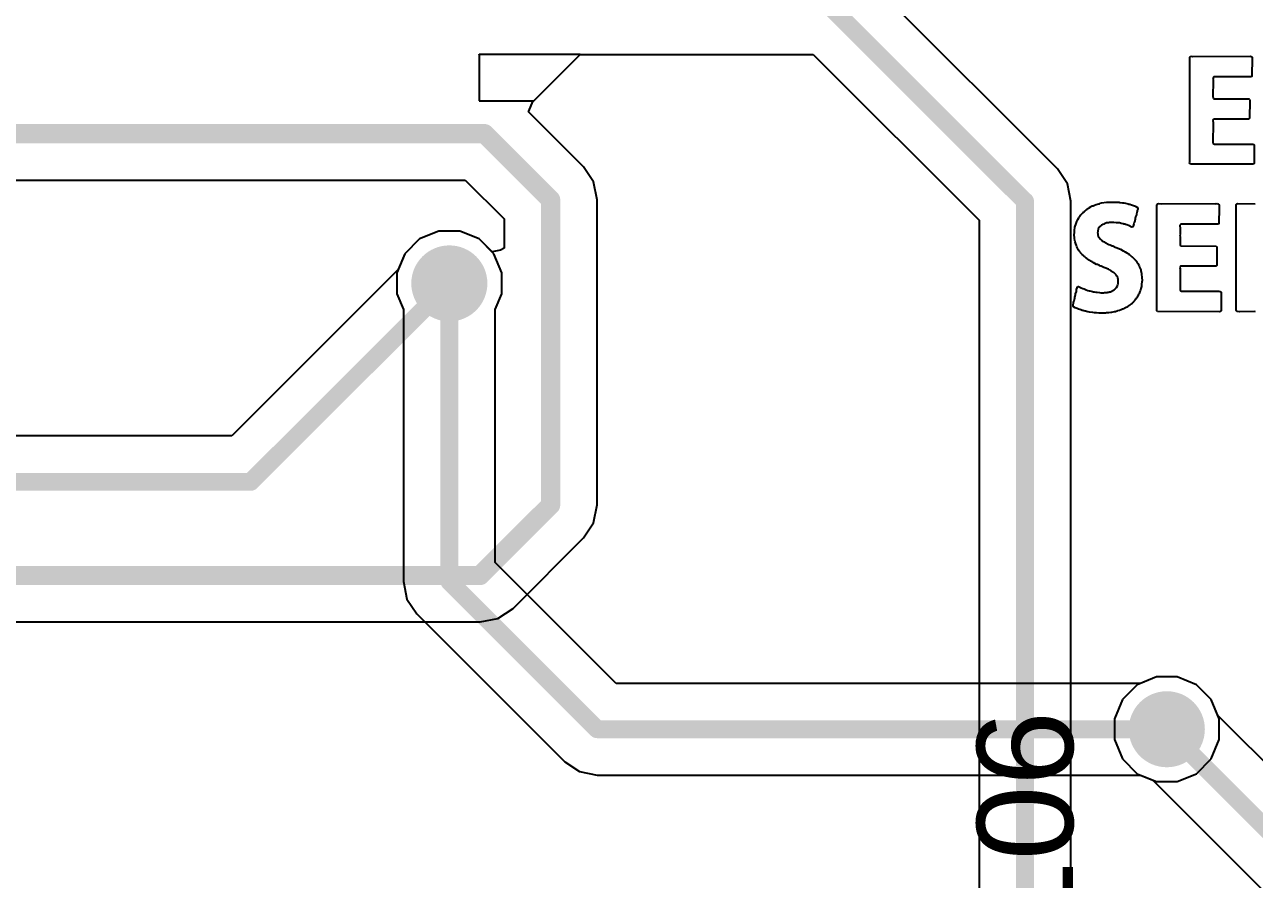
# Model space of a CAD drawing. Header units: millimetres. Extents: x 0 to 172, y 0 to 138.
# Drawn here: x 57.58 to 70.57, y 59.88 to 68.92 of the extents above; entities that cross this region are included whole.
import ezdxf

# ---------------------------------------------------------------- set-up
doc = ezdxf.new("R2010")
doc.units = ezdxf.units.MM
for name, color, linetype in [('BottomLayer', 5, 'Continuous'), ('BottomSolder', 6, 'Continuous'), ('TopLayer', 1, 'Continuous'), ('TopOverlay', 2, 'Continuous'), ('TopSolder', 216, 'Continuous'), ('ViaHoleLayer', 16, 'Continuous')]:
    doc.layers.add(name, color=color, linetype=linetype)
doc.styles.add('Arial', font='', dxfattribs={"height": 0.2})
doc.styles.get('Arial').set_extended_font_data('Arial')

msp = doc.modelspace()

# ---------------------------------------------------------------- hatches: boundary and pattern name
at = {"layer": 'BottomLayer'}
h = msp.add_hatch(color=5, dxfattribs=at)
edge = h.paths.add_edge_path()
edge.add_arc((62.065, 66.182), 0.3, 0, 360)
h = msp.add_hatch(color=5, dxfattribs=at)
edge = h.paths.add_edge_path()
edge.add_arc((69.647, 61.468), 0.3, 0, 360)
at = {"layer": 'BottomSolder'}
h = msp.add_hatch(color=6, dxfattribs=at)
edge = h.paths.add_edge_path()
edge.add_arc((62.065, 66.182), 0.402, 0, 360)
h = msp.add_hatch(color=6, dxfattribs=at)
edge = h.paths.add_edge_path()
edge.add_arc((69.647, 61.468), 0.402, 0, 360)
at = {"layer": 'TopLayer'}
h = msp.add_hatch(color=1, dxfattribs=at)
edge = h.paths.add_edge_path()
edge.add_arc((62.065, 66.182), 0.3, 0, 360)
h = msp.add_hatch(color=1, dxfattribs=at)
edge = h.paths.add_edge_path()
edge.add_arc((69.647, 61.468), 0.3, 0, 360)
at = {"layer": 'TopSolder'}
h = msp.add_hatch(color=216, dxfattribs=at)
edge = h.paths.add_edge_path()
edge.add_arc((62.065, 66.182), 0.402, 0, 360)
h = msp.add_hatch(color=216, dxfattribs=at)
edge = h.paths.add_edge_path()
edge.add_arc((69.647, 61.468), 0.402, 0, 360)
at = {"layer": 'ViaHoleLayer'}
h = msp.add_hatch(color=16, dxfattribs=at)
edge = h.paths.add_edge_path()
edge.add_arc((62.065, 66.182), 0.15, 0, 360)
h = msp.add_hatch(color=16, dxfattribs=at)
edge = h.paths.add_edge_path()
edge.add_arc((69.647, 61.468), 0.15, 0, 360)

# ---------------------------------------------------------------- linework, layer by layer
at = {"layer": 'BottomLayer'}
for p, q in [((61.955, 66.736), (61.751, 66.652)), ((62.175, 66.736), (61.955, 66.736)), ((62.379, 66.652), (62.175, 66.736)), ((61.751, 66.652), (61.595, 66.496)), ((62.535, 66.496), (62.379, 66.652)), ((61.595, 66.496), (61.511, 66.292)), ((62.619, 66.292), (62.535, 66.496)), ((61.511, 66.292), (61.511, 66.072)), ((62.619, 66.072), (62.619, 66.292)), ((61.511, 66.072), (61.58, 65.905)), ((62.55, 65.905), (62.619, 66.072)), ((61.58, 65.905), (61.58, 63.03)), ((62.55, 63.231), (62.55, 65.905)), ((63.828, 61.953), (62.55, 63.231)), ((61.58, 63.03), (61.617, 62.844)), ((61.617, 62.844), (61.722, 62.687)), ((61.722, 62.687), (63.284, 61.125)), ((69.537, 62.022), (69.37, 61.953)), ((69.757, 62.022), (69.537, 62.022)), ((69.961, 61.938), (69.757, 62.022)), ((69.37, 61.953), (63.828, 61.953)), ((70.116, 61.782), (69.961, 61.938)), ((70.201, 61.578), (70.116, 61.782)), ((70.201, 61.358), (70.201, 61.578)), ((70.116, 61.154), (70.201, 61.358)), ((63.284, 61.125), (63.284, 61.125)), ((63.284, 61.125), (63.441, 61.02)), ((69.961, 60.998), (70.116, 61.154)), ((63.441, 61.02), (63.627, 60.983)), ((63.627, 60.983), (69.37, 60.983)), ((69.37, 60.983), (69.537, 60.914)), ((69.757, 60.914), (69.961, 60.998)), ((69.537, 60.914), (69.757, 60.914))]:
    msp.add_line(p, q, dxfattribs=at)
at = {"layer": 'BottomLayer', "const_width": 0.189}
for points in [[(62.065, 63.03), (62.065, 66.182)], [(62.065, 63.03), (63.627, 61.468)], [(63.627, 61.468), (69.647, 61.468)]]:
    msp.add_lwpolyline(points, dxfattribs=at)
at = {"layer": 'BottomLayer', "const_width": 0.0946}
for points in [[(62.018, 66.182, 1), (62.112, 66.182, 1)], [(62.018, 63.03, 1), (62.112, 63.03, 1)], [(62.018, 63.03, 1), (62.112, 63.03, 1)], [(63.58, 61.468, 1), (63.674, 61.468, 1)], [(63.58, 61.468, 1), (63.674, 61.468, 1)], [(69.599, 61.468, 1), (69.694, 61.468, 1)]]:
    msp.add_lwpolyline(points, format="xyb", close=True, dxfattribs=at)
at = {"layer": 'TopLayer'}
for p, q in [((68.491, 67.393), (66.452, 69.431)), ((62.379, 68.604), (62.382, 68.605)), ((63.449, 68.604), (62.379, 68.604)), ((62.382, 68.605), (62.382, 68.113)), ((62.958, 68.113), (63.449, 68.604)), ((62.958, 68.113), (63.449, 68.604)), ((63.449, 68.604), (65.909, 68.604)), ((65.909, 68.604), (67.663, 66.849)), ((62.382, 68.113), (62.958, 68.113)), ((62.903, 67.995), (62.951, 68.113)), ((62.951, 68.113), (62.958, 68.113)), ((63.483, 67.415), (62.903, 67.995)), ((63.59, 67.255), (63.483, 67.415)), ((68.596, 67.235), (68.491, 67.393)), ((68.491, 67.393), (68.491, 67.393)), ((39.405, 67.273), (62.233, 67.273)), ((62.233, 67.273), (62.643, 66.863)), ((63.627, 67.067), (63.59, 67.255)), ((68.633, 67.05), (68.596, 67.235)), ((63.627, 63.839), (63.627, 67.067)), ((68.633, 58.001), (68.633, 67.05)), ((62.643, 66.863), (62.643, 66.554)), ((67.663, 66.849), (67.663, 58.001)), ((61.955, 66.736), (61.751, 66.652)), ((62.175, 66.736), (61.955, 66.736)), ((62.379, 66.652), (62.175, 66.736)), ((61.751, 66.652), (61.595, 66.496)), ((62.516, 66.515), (62.379, 66.652)), ((62.643, 66.554), (62.605, 66.533)), ((61.595, 66.496), (61.526, 66.329)), ((62.605, 66.533), (62.516, 66.515)), ((61.526, 66.329), (59.766, 64.569)), ((59.766, 64.569), (48.031, 64.569)), ((63.59, 63.65), (63.627, 63.839)), ((63.483, 63.491), (63.59, 63.65)), ((62.738, 62.746), (63.483, 63.491)), ((62.578, 62.639), (62.738, 62.746)), ((56.012, 62.602), (62.39, 62.602)), ((62.39, 62.602), (62.578, 62.639)), ((69.537, 62.022), (69.333, 61.938)), ((69.757, 62.022), (69.537, 62.022)), ((69.961, 61.938), (69.757, 62.022)), ((69.333, 61.938), (69.177, 61.782)), ((70.116, 61.782), (69.961, 61.938)), ((69.177, 61.782), (69.093, 61.578)), ((70.186, 61.615), (70.116, 61.782)), ((71.753, 60.048), (70.186, 61.615)), ((69.093, 61.578), (69.093, 61.358)), ((69.093, 61.358), (69.177, 61.154)), ((69.177, 61.154), (69.333, 60.998)), ((69.333, 60.998), (69.5, 60.929)), ((69.5, 60.929), (71.209, 59.22))]:
    msp.add_line(p, q, dxfattribs=at)
for points, const_width in [([(66.109, 69.088), (68.148, 67.05)], 0.189), ([(39.405, 67.765), (62.437, 67.765)], 0.203), ([(62.437, 67.765), (63.135, 67.067)], 0.203), ([(63.135, 63.839), (63.135, 67.067)], 0.203), ([(68.148, 57.518), (68.148, 67.05)], 0.189), ([(59.967, 64.084), (62.065, 66.182)], 0.189), ([(48.031, 64.084), (59.967, 64.084)], 0.189), ([(62.39, 63.094), (63.135, 63.839)], 0.203), ([(55.808, 63.094), (62.39, 63.094)], 0.203), ([(69.647, 61.468), (71.552, 59.563)], 0.189)]:
    msp.add_lwpolyline(points, dxfattribs=dict(at, const_width=const_width))
for points, const_width in [([(62.386, 67.765, 1), (62.488, 67.765, 1)], 0.102), ([(62.386, 67.765, 1), (62.488, 67.765, 1)], 0.102), ([(63.084, 67.067, 1), (63.186, 67.067, 1)], 0.102), ([(63.084, 67.067, 1), (63.186, 67.067, 1)], 0.102), ([(68.101, 67.05, 1), (68.196, 67.05, 1)], 0.0946), ([(68.101, 67.05, 1), (68.196, 67.05, 1)], 0.0946), ([(62.018, 66.182, 1), (62.112, 66.182, 1)], 0.0946), ([(59.92, 64.084, 1), (60.014, 64.084, 1)], 0.0946), ([(59.92, 64.084, 1), (60.014, 64.084, 1)], 0.0946), ([(63.084, 63.839, 1), (63.186, 63.839, 1)], 0.102), ([(63.084, 63.839, 1), (63.186, 63.839, 1)], 0.102), ([(62.339, 63.094, 1), (62.441, 63.094, 1)], 0.102), ([(62.339, 63.094, 1), (62.441, 63.094, 1)], 0.102), ([(69.599, 61.468, 1), (69.694, 61.468, 1)], 0.0946)]:
    msp.add_lwpolyline(points, format="xyb", close=True, dxfattribs=dict(at, const_width=const_width))
at = {"layer": 'TopOverlay'}
for p, q in [((69.889, 68.565), (69.891, 68.572)), ((69.89, 67.469), (69.889, 68.565)), ((69.891, 68.572), (69.895, 68.578)), ((69.895, 68.578), (69.899, 68.582)), ((69.899, 68.582), (69.916, 68.584)), ((69.916, 68.584), (69.923, 68.582)), ((69.923, 68.582), (70.53, 68.583)), ((70.53, 68.583), (70.54, 68.581)), ((70.54, 68.581), (70.546, 68.578)), ((70.546, 68.578), (70.549, 68.566)), ((70.549, 68.566), (70.547, 68.372)), ((70.142, 68.361), (70.138, 68.357)), ((70.148, 68.365), (70.142, 68.361)), ((70.524, 68.365), (70.148, 68.365)), ((70.541, 68.366), (70.524, 68.365)), ((70.547, 68.372), (70.541, 68.366)), ((70.136, 68.35), (70.135, 68.337)), ((70.135, 68.337), (70.136, 68.331)), ((70.136, 68.331), (70.135, 68.149)), ((70.138, 68.357), (70.136, 68.35)), ((70.135, 68.149), (70.138, 68.143)), ((70.138, 68.143), (70.142, 68.137)), ((70.142, 68.137), (70.151, 68.134)), ((70.151, 68.134), (70.188, 68.135)), ((70.188, 68.135), (70.514, 68.134)), ((70.514, 68.134), (70.52, 68.129)), ((70.52, 68.129), (70.524, 68.117)), ((70.524, 68.117), (70.522, 67.929)), ((70.139, 67.914), (70.135, 67.905)), ((70.135, 67.905), (70.136, 67.878)), ((70.136, 67.878), (70.135, 67.668)), ((70.142, 67.916), (70.139, 67.914)), ((70.145, 67.919), (70.142, 67.916)), ((70.152, 67.92), (70.145, 67.919)), ((70.509, 67.92), (70.152, 67.92)), ((70.518, 67.923), (70.509, 67.92)), ((70.522, 67.929), (70.518, 67.925)), ((70.518, 67.925), (70.518, 67.923)), ((70.135, 67.668), (70.138, 67.662)), ((70.138, 67.662), (70.144, 67.656)), ((70.144, 67.656), (70.151, 67.655)), ((70.151, 67.655), (70.563, 67.653)), ((70.563, 67.653), (70.569, 67.647)), ((70.569, 67.647), (70.57, 67.617)), ((70.57, 67.617), (70.569, 67.47)), ((69.888, 67.462), (69.89, 67.469)), ((69.89, 67.45), (69.888, 67.462)), ((69.899, 67.442), (69.89, 67.45)), ((70.569, 67.47), (70.571, 67.465)), ((70.571, 67.465), (70.569, 67.448)), ((70.275, 67.441), (69.899, 67.442)), ((70.276, 67.441), (70.275, 67.441)), ((70.557, 67.441), (70.276, 67.441)), ((70.563, 67.442), (70.557, 67.441)), ((70.569, 67.448), (70.563, 67.442)), ((68.759, 66.928), (68.768, 66.938)), ((68.768, 66.938), (68.771, 66.939)), ((68.771, 66.939), (68.776, 66.944)), ((68.776, 66.944), (68.777, 66.947)), ((68.777, 66.947), (68.78, 66.95)), ((68.78, 66.95), (68.783, 66.951)), ((68.783, 66.951), (68.799, 66.963)), ((68.799, 66.963), (68.804, 66.968)), ((68.804, 66.968), (68.807, 66.97)), ((68.807, 66.97), (68.826, 66.982)), ((68.826, 66.982), (68.829, 66.984)), ((68.829, 66.984), (68.848, 66.994)), ((68.848, 66.994), (68.858, 67.001)), ((68.858, 67.001), (68.867, 67.003)), ((68.867, 67.003), (68.884, 67.01)), ((68.884, 67.01), (68.902, 67.018)), ((68.902, 67.018), (68.916, 67.021)), ((68.916, 67.021), (68.927, 67.024)), ((68.927, 67.024), (68.934, 67.025)), ((68.934, 67.025), (68.943, 67.029)), ((68.943, 67.029), (68.957, 67.033)), ((68.957, 67.033), (69.009, 67.04)), ((69.009, 67.04), (69.026, 67.041)), ((69.026, 67.041), (69.145, 67.04)), ((69.145, 67.04), (69.15, 67.038)), ((69.15, 67.038), (69.18, 67.035)), ((69.18, 67.035), (69.194, 67.034)), ((69.194, 67.034), (69.211, 67.03)), ((69.211, 67.03), (69.224, 67.027)), ((69.224, 67.027), (69.239, 67.023)), ((69.239, 67.023), (69.245, 67.021)), ((69.245, 67.021), (69.257, 67.019)), ((69.257, 67.019), (69.273, 67.013)), ((69.273, 67.013), (69.284, 67.009)), ((69.284, 67.009), (69.316, 66.998)), ((69.316, 66.998), (69.318, 66.995)), ((69.318, 66.995), (69.337, 66.985)), ((69.33, 66.934), (69.327, 66.914)), ((69.332, 66.943), (69.33, 66.934)), ((69.335, 66.954), (69.332, 66.943)), ((69.34, 66.966), (69.335, 66.954)), ((69.337, 66.985), (69.341, 66.981)), ((69.341, 66.981), (69.34, 66.966)), ((69.54, 67.013), (69.548, 67.023)), ((69.541, 66.997), (69.54, 67.013)), ((69.54, 66.964), (69.541, 66.997)), ((69.542, 66.959), (69.54, 66.964)), ((69.54, 66.956), (69.542, 66.959)), ((69.541, 65.93), (69.54, 66.956)), ((69.548, 67.023), (69.56, 67.026)), ((69.56, 67.026), (69.588, 67.025)), ((69.588, 67.025), (70.157, 67.026)), ((70.157, 67.026), (70.163, 67.024)), ((70.163, 67.024), (70.18, 67.026)), ((70.18, 67.026), (70.19, 67.024)), ((70.19, 67.024), (70.193, 67.021)), ((70.193, 67.021), (70.196, 67.02)), ((70.196, 67.02), (70.197, 67.017)), ((70.197, 67.017), (70.201, 67.008)), ((70.199, 66.981), (70.197, 66.815)), ((70.201, 67.008), (70.199, 66.981)), ((70.379, 65.902), (70.381, 67.015)), ((70.381, 67.015), (70.385, 67.021)), ((70.385, 67.021), (70.388, 67.023)), ((70.388, 67.023), (70.397, 67.026)), ((70.397, 67.026), (70.58, 67.025)), ((68.678, 66.787), (68.685, 66.805)), ((68.685, 66.805), (68.689, 66.816)), ((68.689, 66.816), (68.697, 66.838)), ((68.697, 66.838), (68.704, 66.85)), ((68.704, 66.85), (68.708, 66.859)), ((68.708, 66.859), (68.716, 66.874)), ((68.716, 66.874), (68.723, 66.884)), ((68.723, 66.884), (68.725, 66.888)), ((68.725, 66.888), (68.733, 66.9)), ((68.733, 66.9), (68.742, 66.908)), ((68.742, 66.908), (68.743, 66.911)), ((68.743, 66.911), (68.757, 66.925)), ((68.757, 66.925), (68.759, 66.928)), ((68.966, 66.804), (68.957, 66.798)), ((68.98, 66.81), (68.966, 66.804)), ((68.991, 66.815), (68.98, 66.81)), ((68.98, 66.81), (68.98, 66.81)), ((69.002, 66.82), (68.991, 66.815)), ((69.01, 66.821), (69.002, 66.82)), ((69.033, 66.824), (69.01, 66.821)), ((69.038, 66.826), (69.033, 66.824)), ((69.079, 66.827), (69.038, 66.826)), ((69.086, 66.826), (69.079, 66.827)), ((69.113, 66.824), (69.086, 66.826)), ((69.147, 66.821), (69.113, 66.824)), ((69.159, 66.819), (69.147, 66.821)), ((69.166, 66.817), (69.159, 66.819)), ((69.185, 66.811), (69.166, 66.817)), ((69.192, 66.81), (69.185, 66.811)), ((69.205, 66.807), (69.192, 66.81)), ((69.211, 66.805), (69.205, 66.807)), ((69.223, 66.802), (69.211, 66.805)), ((69.241, 66.793), (69.223, 66.802)), ((69.299, 66.813), (69.293, 66.787)), ((69.302, 66.825), (69.299, 66.813)), ((69.306, 66.833), (69.302, 66.825)), ((69.308, 66.843), (69.306, 66.833)), ((69.31, 66.849), (69.308, 66.843)), ((69.312, 66.858), (69.31, 66.849)), ((69.313, 66.868), (69.312, 66.858)), ((69.317, 66.885), (69.313, 66.868)), ((69.32, 66.894), (69.317, 66.885)), ((69.325, 66.907), (69.32, 66.894)), ((69.327, 66.914), (69.325, 66.907)), ((69.79, 66.804), (69.786, 66.796)), ((69.793, 66.806), (69.79, 66.804)), ((69.802, 66.809), (69.793, 66.806)), ((69.835, 66.807), (69.802, 66.809)), ((69.84, 66.809), (69.835, 66.807)), ((69.873, 66.808), (69.84, 66.809)), ((70.149, 66.809), (69.873, 66.808)), ((70.181, 66.807), (70.149, 66.809)), ((70.193, 66.81), (70.181, 66.807)), ((70.197, 66.815), (70.193, 66.81)), ((68.669, 66.682), (68.67, 66.735)), ((68.67, 66.677), (68.669, 66.682)), ((68.67, 66.735), (68.672, 66.74)), ((68.672, 66.657), (68.67, 66.677)), ((68.672, 66.74), (68.676, 66.778)), ((68.676, 66.778), (68.678, 66.787)), ((68.917, 66.733), (68.915, 66.714)), ((68.915, 66.714), (68.917, 66.709)), ((68.923, 66.76), (68.917, 66.733)), ((68.917, 66.709), (68.919, 66.695)), ((68.919, 66.695), (68.923, 66.681)), ((68.94, 66.784), (68.923, 66.76)), ((68.923, 66.681), (68.929, 66.672)), ((68.929, 66.672), (68.945, 66.651)), ((68.95, 66.792), (68.94, 66.784)), ((68.953, 66.793), (68.95, 66.792)), ((68.954, 66.796), (68.953, 66.793)), ((68.957, 66.798), (68.954, 66.796)), ((69.252, 66.79), (69.241, 66.793)), ((69.261, 66.786), (69.252, 66.79)), ((69.272, 66.779), (69.261, 66.786)), ((69.278, 66.777), (69.272, 66.779)), ((69.286, 66.778), (69.278, 66.777)), ((69.289, 66.781), (69.286, 66.778)), ((69.293, 66.787), (69.289, 66.781)), ((69.786, 66.796), (69.788, 66.759)), ((69.788, 66.702), (69.786, 66.697)), ((69.786, 66.697), (69.787, 66.683)), ((69.787, 66.683), (69.786, 66.677)), ((69.786, 66.677), (69.788, 66.672)), ((69.788, 66.759), (69.787, 66.703)), ((69.787, 66.703), (69.788, 66.702)), ((69.788, 66.672), (69.787, 66.586)), ((68.675, 66.634), (68.672, 66.657)), ((68.677, 66.623), (68.675, 66.634)), ((68.681, 66.611), (68.677, 66.623)), ((68.685, 66.6), (68.681, 66.611)), ((68.691, 66.584), (68.685, 66.6)), ((68.696, 66.567), (68.691, 66.584)), ((68.699, 66.563), (68.696, 66.567)), ((68.715, 66.534), (68.699, 66.563)), ((68.945, 66.651), (68.95, 66.646)), ((68.95, 66.646), (68.953, 66.644)), ((68.953, 66.644), (68.957, 66.64)), ((68.957, 66.64), (68.96, 66.639)), ((68.96, 66.639), (68.968, 66.63)), ((68.968, 66.63), (68.987, 66.62)), ((68.987, 66.62), (68.997, 66.613)), ((68.997, 66.613), (69.036, 66.595)), ((69.036, 66.595), (69.047, 66.59)), ((69.047, 66.59), (69.069, 66.579)), ((69.069, 66.579), (69.075, 66.578)), ((69.075, 66.578), (69.087, 66.573)), ((69.087, 66.573), (69.101, 66.566)), ((69.101, 66.566), (69.113, 66.562)), ((69.113, 66.562), (69.121, 66.559)), ((69.121, 66.559), (69.147, 66.547)), ((69.147, 66.547), (69.158, 66.543)), ((69.158, 66.543), (69.184, 66.528)), ((69.787, 66.586), (69.791, 66.58)), ((69.791, 66.58), (69.799, 66.578)), ((69.799, 66.578), (70.169, 66.576)), ((70.169, 66.576), (70.175, 66.57)), ((70.175, 66.57), (70.176, 66.377)), ((68.726, 66.519), (68.715, 66.534)), ((68.728, 66.516), (68.726, 66.519)), ((68.735, 66.509), (68.728, 66.516)), ((68.737, 66.505), (68.735, 66.509)), ((68.74, 66.502), (68.737, 66.505)), ((68.742, 66.499), (68.74, 66.502)), ((68.744, 66.496), (68.742, 66.499)), ((68.75, 66.492), (68.744, 66.496)), ((68.752, 66.488), (68.75, 66.492)), ((68.765, 66.476), (68.752, 66.488)), ((68.768, 66.474), (68.765, 66.476)), ((68.769, 66.471), (68.768, 66.474)), ((68.771, 66.469), (68.769, 66.471)), ((68.775, 66.467), (68.771, 66.469)), ((68.78, 66.462), (68.775, 66.467)), ((68.783, 66.46), (68.78, 66.462)), ((68.794, 66.45), (68.783, 66.46)), ((68.803, 66.444), (68.794, 66.45)), ((68.812, 66.437), (68.803, 66.444)), ((68.816, 66.435), (68.812, 66.437)), ((68.826, 66.428), (68.816, 66.435)), ((68.832, 66.424), (68.826, 66.428)), ((68.841, 66.416), (68.832, 66.424)), ((68.85, 66.413), (68.841, 66.416)), ((68.859, 66.409), (68.85, 66.413)), ((69.184, 66.528), (69.196, 66.522)), ((69.196, 66.522), (69.199, 66.518)), ((69.199, 66.518), (69.208, 66.515)), ((69.208, 66.515), (69.223, 66.506)), ((69.223, 66.506), (69.228, 66.501)), ((69.228, 66.501), (69.232, 66.5)), ((69.232, 66.5), (69.244, 66.493)), ((69.244, 66.493), (69.252, 66.484)), ((69.252, 66.484), (69.256, 66.483)), ((69.256, 66.483), (69.271, 66.471)), ((69.271, 66.471), (69.274, 66.467)), ((69.274, 66.467), (69.278, 66.466)), ((69.278, 66.466), (69.312, 66.431)), ((69.312, 66.431), (69.314, 66.427)), ((69.314, 66.427), (69.323, 66.419)), ((69.323, 66.419), (69.324, 66.415)), ((69.324, 66.415), (69.328, 66.412)), ((69.328, 66.412), (69.335, 66.4)), ((68.869, 66.402), (68.859, 66.409)), ((68.888, 66.393), (68.869, 66.402)), ((68.905, 66.383), (68.888, 66.393)), ((68.914, 66.381), (68.905, 66.383)), ((68.923, 66.377), (68.914, 66.381)), ((68.935, 66.37), (68.923, 66.377)), ((68.946, 66.365), (68.935, 66.37)), ((68.953, 66.364), (68.946, 66.365)), ((68.974, 66.354), (68.953, 66.364)), ((68.983, 66.351), (68.974, 66.354)), ((68.992, 66.348), (68.983, 66.351)), ((69.004, 66.343), (68.992, 66.348)), ((69.01, 66.339), (69.004, 66.343)), ((69.031, 66.331), (69.01, 66.339)), ((69.042, 66.325), (69.031, 66.331)), ((69.045, 66.323), (69.042, 66.325)), ((69.048, 66.319), (69.045, 66.323)), ((69.055, 66.318), (69.048, 66.319)), ((69.077, 66.302), (69.055, 66.318)), ((69.081, 66.301), (69.077, 66.302)), ((69.087, 66.294), (69.081, 66.301)), ((69.091, 66.292), (69.087, 66.294)), ((69.112, 66.271), (69.091, 66.292)), ((69.335, 66.4), (69.34, 66.395)), ((69.34, 66.395), (69.341, 66.392)), ((69.341, 66.392), (69.355, 66.366)), ((69.355, 66.366), (69.36, 66.354)), ((69.36, 66.354), (69.366, 66.338)), ((69.366, 66.338), (69.368, 66.332)), ((69.368, 66.332), (69.372, 66.324)), ((69.372, 66.324), (69.374, 66.317)), ((69.374, 66.317), (69.379, 66.288)), ((69.379, 66.288), (69.38, 66.276)), ((69.788, 66.359), (69.786, 66.347)), ((69.786, 66.347), (69.788, 66.336)), ((69.788, 66.336), (69.787, 66.112)), ((69.792, 66.364), (69.788, 66.359)), ((70.151, 66.365), (69.792, 66.364)), ((70.156, 66.364), (70.151, 66.365)), ((70.159, 66.365), (70.156, 66.364)), ((70.161, 66.365), (70.159, 66.365)), ((70.164, 66.365), (70.161, 66.365)), ((70.171, 66.367), (70.164, 66.365)), ((70.174, 66.37), (70.171, 66.367)), ((70.176, 66.377), (70.174, 66.37)), ((68.707, 66.15), (68.715, 66.151)), ((68.715, 66.151), (68.734, 66.139)), ((69.119, 66.259), (69.112, 66.271)), ((69.115, 66.139), (69.126, 66.157)), ((69.128, 66.246), (69.119, 66.259)), ((69.126, 66.157), (69.131, 66.169)), ((69.131, 66.237), (69.128, 66.246)), ((69.132, 66.232), (69.131, 66.237)), ((69.131, 66.169), (69.132, 66.176)), ((69.134, 66.198), (69.132, 66.232)), ((69.132, 66.176), (69.134, 66.198)), ((69.38, 66.156), (69.378, 66.148)), ((69.38, 66.276), (69.384, 66.247)), ((69.381, 66.17), (69.38, 66.156)), ((69.384, 66.203), (69.381, 66.17)), ((69.384, 66.247), (69.385, 66.21)), ((69.385, 66.21), (69.384, 66.203)), ((68.672, 66.013), (68.675, 66.029)), ((68.675, 66.029), (68.676, 66.038)), ((68.676, 66.038), (68.678, 66.048)), ((68.678, 66.048), (68.681, 66.065)), ((68.681, 66.065), (68.683, 66.071)), ((68.683, 66.071), (68.691, 66.096)), ((68.691, 66.096), (68.693, 66.116)), ((68.693, 66.116), (68.698, 66.136)), ((68.698, 66.136), (68.702, 66.145)), ((68.702, 66.145), (68.707, 66.15)), ((68.734, 66.139), (68.743, 66.136)), ((68.743, 66.136), (68.761, 66.128)), ((68.761, 66.128), (68.772, 66.123)), ((68.772, 66.123), (68.796, 66.115)), ((68.796, 66.115), (68.814, 66.107)), ((68.814, 66.107), (68.828, 66.105)), ((68.828, 66.105), (68.835, 66.103)), ((68.835, 66.103), (68.86, 66.095)), ((68.86, 66.095), (68.872, 66.094)), ((68.872, 66.094), (68.878, 66.092)), ((68.878, 66.092), (68.898, 66.089)), ((68.898, 66.089), (68.912, 66.088)), ((68.912, 66.088), (68.935, 66.086)), ((68.935, 66.086), (68.951, 66.084)), ((68.951, 66.084), (68.98, 66.083)), ((68.98, 66.083), (68.985, 66.085)), ((68.985, 66.085), (69.018, 66.087)), ((69.018, 66.087), (69.023, 66.088)), ((69.023, 66.088), (69.035, 66.09)), ((69.035, 66.09), (69.042, 66.092)), ((69.042, 66.092), (69.053, 66.094)), ((69.053, 66.094), (69.083, 66.11)), ((69.083, 66.11), (69.089, 66.114)), ((69.089, 66.114), (69.096, 66.121)), ((69.096, 66.121), (69.099, 66.122)), ((69.099, 66.122), (69.104, 66.128)), ((69.104, 66.128), (69.108, 66.129)), ((69.108, 66.129), (69.11, 66.132)), ((69.11, 66.132), (69.112, 66.135)), ((69.112, 66.135), (69.115, 66.139)), ((69.328, 66.026), (69.32, 66.017)), ((69.329, 66.03), (69.328, 66.026)), ((69.334, 66.038), (69.329, 66.03)), ((69.342, 66.048), (69.334, 66.038)), ((69.346, 66.059), (69.342, 66.048)), ((69.35, 66.067), (69.346, 66.059)), ((69.352, 66.071), (69.35, 66.067)), ((69.356, 66.075), (69.352, 66.071)), ((69.363, 66.096), (69.356, 66.075)), ((69.365, 66.103), (69.363, 66.096)), ((69.368, 66.111), (69.365, 66.103)), ((69.374, 66.128), (69.368, 66.111)), ((69.378, 66.148), (69.374, 66.128)), ((69.787, 66.112), (69.791, 66.104)), ((69.791, 66.104), (69.802, 66.099)), ((69.802, 66.099), (69.825, 66.1)), ((69.825, 66.1), (69.856, 66.1)), ((69.856, 66.1), (69.903, 66.1)), ((69.903, 66.1), (69.906, 66.099)), ((69.906, 66.099), (69.911, 66.1)), ((69.911, 66.1), (69.923, 66.099)), ((69.923, 66.099), (70.167, 66.1)), ((70.167, 66.1), (70.19, 66.099)), ((70.19, 66.099), (70.195, 66.1)), ((70.195, 66.1), (70.211, 66.098)), ((70.211, 66.098), (70.217, 66.094)), ((70.217, 66.094), (70.221, 66.089)), ((70.221, 66.089), (70.223, 66.077)), ((70.223, 66.077), (70.221, 65.892)), ((68.657, 65.943), (68.658, 65.962)), ((68.661, 65.934), (68.657, 65.943)), ((68.658, 65.962), (68.66, 65.967)), ((68.66, 65.967), (68.662, 65.979)), ((68.68, 65.924), (68.661, 65.934)), ((68.662, 65.979), (68.664, 65.99)), ((68.664, 65.99), (68.668, 65.998)), ((68.668, 65.998), (68.672, 66.013)), ((68.698, 65.915), (68.68, 65.924)), ((68.714, 65.908), (68.698, 65.915)), ((68.727, 65.905), (68.714, 65.908)), ((68.738, 65.901), (68.727, 65.905)), ((68.752, 65.896), (68.738, 65.901)), ((68.759, 65.894), (68.752, 65.896)), ((68.769, 65.892), (68.759, 65.894)), ((68.783, 65.89), (68.769, 65.892)), ((69.127, 65.891), (69.121, 65.889)), ((69.147, 65.895), (69.127, 65.891)), ((69.166, 65.903), (69.147, 65.895)), ((69.177, 65.908), (69.166, 65.903)), ((69.183, 65.909), (69.177, 65.908)), ((69.193, 65.912), (69.183, 65.909)), ((69.196, 65.915), (69.193, 65.912)), ((69.199, 65.917), (69.196, 65.915)), ((69.202, 65.919), (69.199, 65.917)), ((69.226, 65.931), (69.202, 65.919)), ((69.235, 65.939), (69.226, 65.931)), ((69.239, 65.941), (69.235, 65.939)), ((69.247, 65.946), (69.239, 65.941)), ((69.25, 65.947), (69.247, 65.946)), ((69.253, 65.95), (69.25, 65.947)), ((69.262, 65.958), (69.253, 65.95)), ((69.266, 65.959), (69.262, 65.958)), ((69.269, 65.963), (69.266, 65.959)), ((69.273, 65.964), (69.269, 65.963)), ((69.276, 65.97), (69.273, 65.964)), ((69.279, 65.971), (69.276, 65.97)), ((69.284, 65.976), (69.279, 65.971)), ((69.288, 65.978), (69.284, 65.976)), ((69.29, 65.981), (69.288, 65.978)), ((69.292, 65.984), (69.29, 65.981)), ((69.295, 65.987), (69.292, 65.984)), ((69.297, 65.991), (69.295, 65.987)), ((69.305, 65.998), (69.297, 65.991)), ((69.312, 66.008), (69.305, 65.998)), ((69.314, 66.011), (69.312, 66.008)), ((69.32, 66.017), (69.314, 66.011)), ((69.54, 65.902), (69.541, 65.93)), ((69.542, 65.896), (69.54, 65.902)), ((69.543, 65.891), (69.542, 65.896)), ((69.545, 65.887), (69.543, 65.891)), ((70.221, 65.892), (70.215, 65.886)), ((70.383, 65.891), (70.379, 65.902)), ((70.39, 65.885), (70.383, 65.891)), ((68.793, 65.887), (68.783, 65.89)), ((68.799, 65.885), (68.793, 65.887)), ((68.811, 65.881), (68.799, 65.885)), ((68.817, 65.88), (68.811, 65.881)), ((68.829, 65.878), (68.817, 65.88)), ((68.864, 65.874), (68.829, 65.878)), ((68.884, 65.872), (68.864, 65.874)), ((68.903, 65.87), (68.884, 65.872)), ((68.928, 65.868), (68.903, 65.87)), ((68.933, 65.866), (68.928, 65.868)), ((68.976, 65.867), (68.933, 65.866)), ((69, 65.869), (68.976, 65.867)), ((69.01, 65.87), (69, 65.869)), ((69.034, 65.872), (69.01, 65.87)), ((69.055, 65.874), (69.034, 65.872)), ((69.062, 65.876), (69.055, 65.874)), ((69.091, 65.88), (69.062, 65.876)), ((69.103, 65.883), (69.091, 65.88)), ((69.111, 65.886), (69.103, 65.883)), ((69.121, 65.889), (69.111, 65.886)), ((69.549, 65.885), (69.545, 65.887)), ((70.203, 65.883), (69.549, 65.885)), ((70.215, 65.886), (70.203, 65.883)), ((70.409, 65.883), (70.39, 65.885)), ((70.414, 65.885), (70.409, 65.883)), ((70.419, 65.883), (70.414, 65.885)), ((70.571, 65.884), (70.419, 65.883)), ((70.585, 65.882), (70.571, 65.884))]:
    msp.add_line(p, q, dxfattribs=at)

# ---------------------------------------------------------------- texts
at = {"layer": 'TopOverlay', "style": 'Arial'}
msp.add_text('R106', height=1.016, rotation=90, dxfattribs=at).set_placement((68.656, 58.268))

doc.saveas('drawing.dxf')
